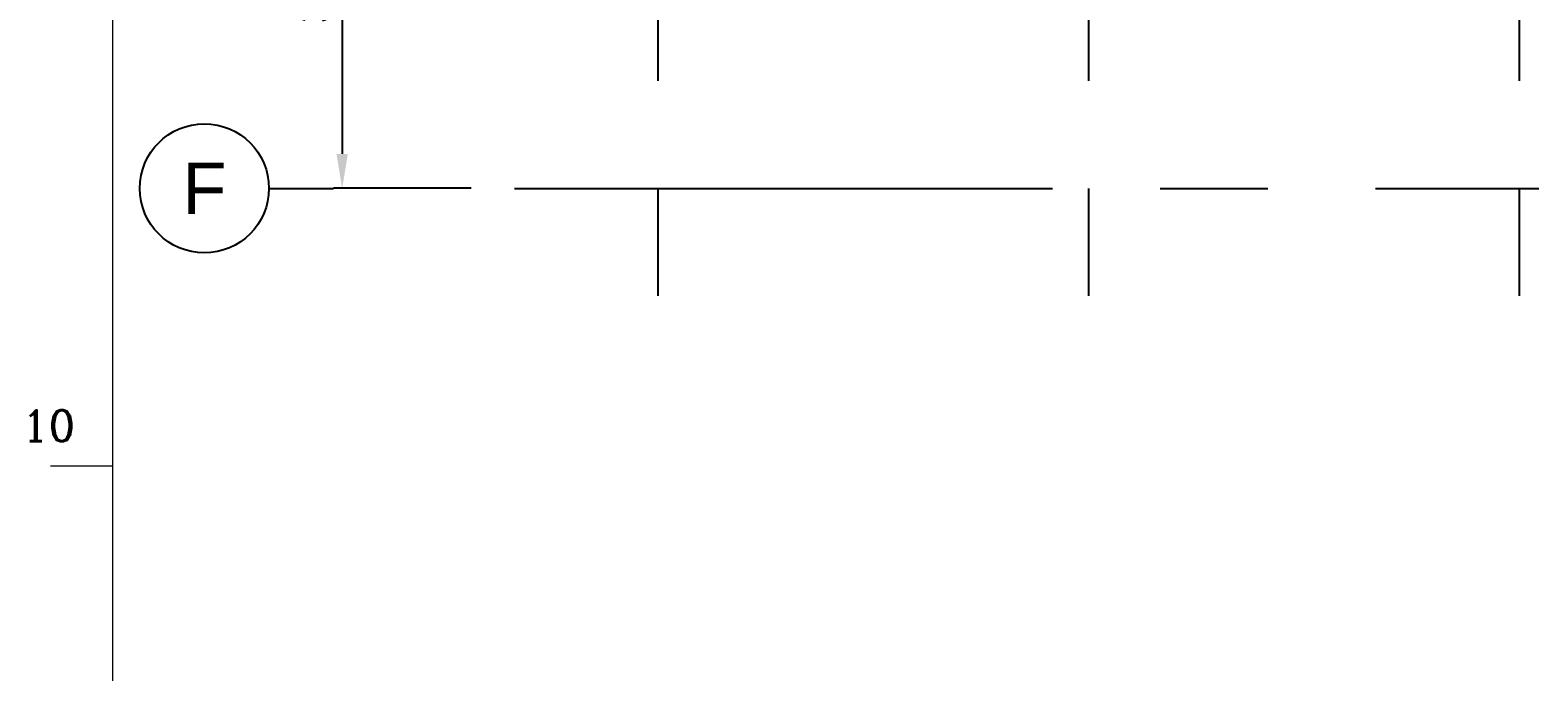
# Model space of a CAD drawing. Header units: millimetres. Extents: x -300 to 383236, y -195106 to -144646.
# Drawn here: x 618 to 11069, y -186066 to -181598 of the extents above; entities that cross this region are included whole.
import ezdxf
from ezdxf.enums import TextEntityAlignment as Align

# ---------------------------------------------------------------- set-up
doc = ezdxf.new("R2010")
doc.units = ezdxf.units.MM
doc.header["$LTSCALE"] = 60
doc.linetypes.add('CENTER', pattern=[2, 1.25, -0.25, 0.25, -0.25])
doc.layers.get('Defpoints').update_dxf_attribs({"color": 140})
for name, color, linetype in [('1', 7, 'Continuous'), ('1CEN', 20, 'CENTER'), ('DIM', 7, 'Continuous'), ('DIM-SCALE', 7, 'Continuous')]:
    doc.layers.add(name, color=color, linetype=linetype)
doc.layers.add('TAN-TIT', color=30, linetype='Continuous', lineweight=0)
doc.layers.add('TEXT', color=3, linetype='Continuous', lineweight=0)
doc.styles.add('Arial', font='arial.ttf')
doc.styles.add('COM', font='COMPLEX', dxfattribs={"height": 5})
doc.styles.add('돋움', font='')
doc.styles.get('돋움').set_extended_font_data('Dotum')
doc.dimstyles.new('일반도면_0060', dxfattribs={"dimtxt": 240, "dimasz": 240, "dimexe": 60, "dimexo": 300, "dimgap": 75, "dimtad": 1, "dimdec": 0, "dimzin": 0, "dimdsep": 46, "dimtxsty": '돋움', "dimcen": -300, "dimclrd": 7, "dimclre": 7, "dimclrt": 2, "dimadec": 8, "dimazin": 0, "dimtfac": 1, "dimtdec": 0, "dimtix": 1, "dimtmove": 2, "dimatfit": 3, "dimfxl": 1, "dimtolj": 1, "dimtzin": 0, "dimarcsym": 0})

# ---------------------------------------------------------------- blocks, each defined once
blk = doc.blocks.new('*D59')
at = {"layer": 'Defpoints', "color": 0, "transparency": 16777216}
for p in [(3993, -179702), (2793, -182702), (3993, -182702)]:
    blk.add_point(p, dxfattribs=at)
at = {"layer": 'DIM-SCALE', "color": 7, "lineweight": -2, "transparency": 16777216}
for p, q in [((3693, -179702), (2733, -179702)), ((2793, -179942), (2793, -182462)), ((3693, -182702), (2733, -182702))]:
    blk.add_line(p, q, dxfattribs=at)
at = {"layer": 'DIM-SCALE', "color": 7, "transparency": 16777216}
for points in [[(2753, -179942), (2833, -179942), (2793, -179702)], [(2753, -182462), (2833, -182462), (2793, -182702)]]:
    blk.add_solid(points, dxfattribs=at)
at = {"layer": 'DIM-SCALE', "color": 2, "transparency": 16777216, "insert": (2598, -181202), "char_height": 240, "attachment_point": 5, "rotation": 90, "style": '돋움'}
blk.add_mtext('\\A1;3000', dxfattribs=at)
blk = doc.blocks.new('BORDER')
at = {"layer": 'TAN-TIT'}
for p, q in [((4977, 164680), (4977, 3520)), ((4977, 34894), (3534, 34894))]:
    blk.add_line(p, q, dxfattribs=at)
at = {"layer": 'TAN-TIT', "style": 'COM'}
blk.add_text('10', height=721, dxfattribs=at).set_placement((4111, 35471), align=Align.RIGHT)

msp = doc.modelspace()

# ---------------------------------------------------------------- linework, layer by layer
at = {"layer": '1CEN', "color": 1, "ltscale": 50}
for p, q in [((4993, -154202.1), (4993, -183702.1)), ((7993, -154202.1), (7993, -183702.1)), ((10993, -154202.1), (10993, -183702.1)), ((3993, -182702.1), (56993, -182702.1))]:
    msp.add_line(p, q, dxfattribs=at)
at = {"layer": 'DIM'}
msp.add_line((2283, -182702.1), (2733, -182702.1), dxfattribs=at)
msp.add_circle((1833, -182702.1), 450, dxfattribs=at)

# ---------------------------------------------------------------- block references
at = {"layer": '1', "xscale": 0.3, "yscale": 0.3, "zscale": 0.3}
msp.add_blockref('BORDER', (-300, -195106.1), dxfattribs=at)

# ---------------------------------------------------------------- texts
at = {"layer": 'TEXT', "color": 3, "linetype": 'Continuous', "style": 'Arial'}
msp.add_text('F', height=360, dxfattribs=at).set_placement((1833, -182702.1), align=Align.MIDDLE)

# ---------------------------------------------------------------- dimensions: what is measured, and where the dimension line sits
at = {"layer": 'DIM-SCALE'}
dim = msp.add_linear_dim(base=(2793, -182702.1), p1=(3993, -179702.1), p2=(3993, -182702.1), angle=90, dimstyle='일반도면_0060', dxfattribs=at)
dim.commit()
dim.dimension.update_dxf_attribs({"geometry": '*D59', "text_midpoint": (2597.8, -181202.1)})

doc.saveas('drawing.dxf')
